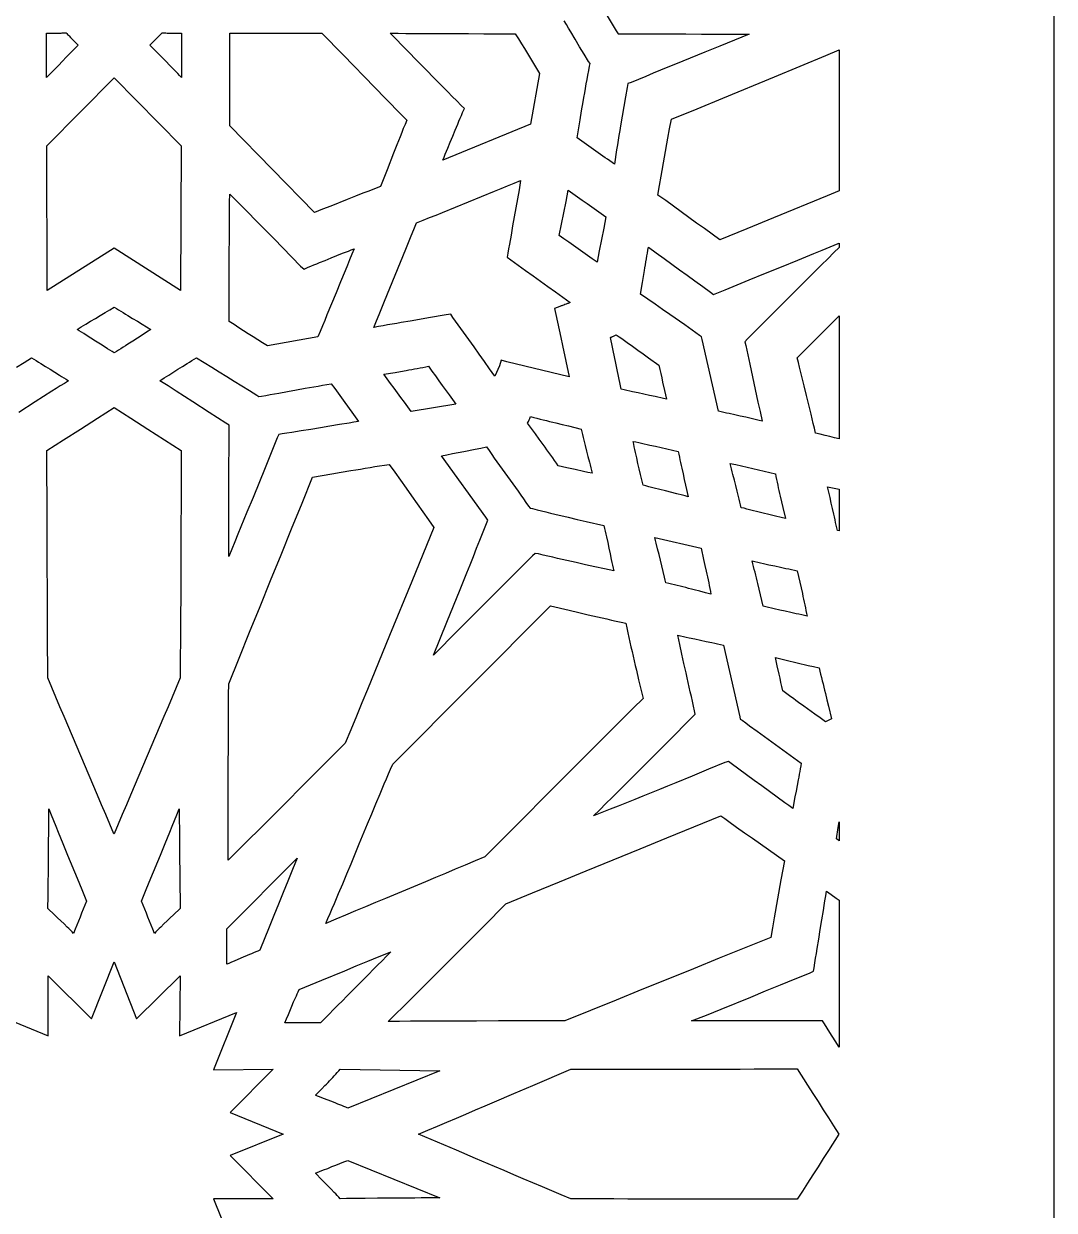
# Model space of a CAD drawing. Extents: x -500 to 500, y -1000 to 1000.
# Drawn here: x 260.5 to 500, y -17.6 to 258.3 of the extents above; entities that cross this region are included whole.
import ezdxf

# ---------------------------------------------------------------- set-up
doc = ezdxf.new("R2010")
doc.units = 0
doc.layers.add('LAYER_1', color=18, linetype='CONTINUOUS')

msp = doc.modelspace()

# ---------------------------------------------------------------- linework, layer by layer
at = {"layer": 'LAYER_1'}
for points in [[(-500, -1000), (500, -1000), (500, 1000), (-500, 1000)], [(270.49, 256), (270.66, 255.81), (270.83, 255.62), (271.01, 255.43), (271.35, 255.06), (271.7, 254.7), (272.04, 254.35), (272.39, 253.99), (273.08, 253.3), (272.63, 252.82), (272.17, 252.35), (271.72, 251.88), (271.26, 251.41), (270.35, 250.47), (269.44, 249.54), (268.52, 248.6), (267.59, 247.66), (265.71, 245.77), (265.71, 256.08), (266.83, 256.08), (267.4, 256.08), (267.97, 256.09), (268.26, 256.1), (268.54, 256.1), (268.83, 256.11), (269.13, 256.12), (269.42, 256.14), (269.72, 256.15), (270.01, 256.17), (270.32, 256.19)], [(292.95, 256.17), (293.23, 256.15), (293.51, 256.14), (293.79, 256.12), (294.07, 256.11), (294.35, 256.1), (294.63, 256.1), (294.91, 256.09), (295.47, 256.08), (296.04, 256.08), (297.16, 256.08), (297.16, 245.77), (296.7, 246.25), (296.25, 246.72), (295.79, 247.19), (295.33, 247.66), (294.86, 248.13), (294.4, 248.6), (293.47, 249.54), (292.54, 250.47), (292.08, 250.94), (291.62, 251.41), (291.16, 251.88), (290.7, 252.35), (290.24, 252.82), (289.79, 253.3), (292.67, 256.19)], [(334.69, 251.04), (337.15, 248.52), (339.61, 245.99), (342.08, 243.46), (344.54, 240.92), (345.77, 239.65), (347, 238.37), (348.23, 237.1), (349.47, 235.82), (349.08, 234.86), (348.69, 233.91), (348.31, 232.95), (347.93, 231.99), (347.17, 230.08), (346.41, 228.16), (344.9, 224.31), (344.13, 222.37), (343.36, 220.42), (342.39, 220.05), (341.42, 219.68), (340.45, 219.3), (339.49, 218.93), (338.53, 218.55), (337.57, 218.17), (335.65, 217.41), (331.84, 215.89), (329.94, 215.14), (328.99, 214.77), (328.04, 214.4), (308.34, 234.54), (308.34, 256.08), (329.76, 256.08)], [(347.48, 256.06), (349.29, 256.04), (351.11, 256.02), (352.92, 256.01), (354.74, 256), (356.55, 255.99), (358.37, 255.98), (360.18, 255.97), (363.81, 255.97), (367.44, 255.96), (374.7, 255.96), (375.43, 254.79), (376.15, 253.63), (376.86, 252.48), (377.56, 251.33), (378.26, 250.18), (378.96, 249.03), (379.65, 247.87), (380.34, 246.7), (378.27, 234.89), (357.88, 226.56), (358.16, 227.25), (358.44, 227.94), (358.73, 228.64), (359.02, 229.33), (359.6, 230.72), (360.18, 232.11), (360.76, 233.5), (361.34, 234.89), (361.63, 235.59), (361.92, 236.28), (362.2, 236.97), (362.48, 237.67), (362.94, 238.6), (362.14, 239.29), (361.1, 240.33), (360.07, 241.37), (359.04, 242.42), (358.01, 243.46), (355.95, 245.55), (353.9, 247.64), (351.85, 249.74), (349.79, 251.84), (345.66, 256.08)], [(450, 219.42), (447.22, 218.28), (434.74, 213.16), (428.5, 210.59), (422.28, 208.03), (420.47, 209.33), (418.67, 210.64), (416.87, 211.94), (415.08, 213.24), (413.28, 214.54), (411.49, 215.85), (409.69, 217.15), (407.88, 218.45), (408.27, 220.66), (408.65, 222.86), (409.43, 227.25), (410.21, 231.64), (410.6, 233.84), (410.99, 236.05), (416.99, 238.52), (422.98, 241), (434.95, 245.95), (446.92, 250.9), (450, 252.17)], [(297.04, 229.91), (296.93, 196.22), (281.49, 206.06), (265.94, 196.22), (265.82, 229.91), (281.49, 245.66)], [(375.77, 220.75), (375.58, 219.69), (375.2, 217.57), (374.83, 215.46), (374.47, 213.36), (374.1, 211.25), (373.73, 209.14), (373.35, 207.03), (373.16, 205.97), (372.97, 204.91), (372.85, 203.98), (373.66, 203.4), (374.52, 202.77), (375.39, 202.15), (377.12, 200.9), (378.84, 199.66), (380.57, 198.42), (382.3, 197.19), (384.03, 195.95), (385.76, 194.7), (386.62, 194.07), (387.48, 193.45), (387.33, 193.38), (387.18, 193.32), (387.03, 193.26), (386.88, 193.2), (386.58, 193.09), (386.27, 192.98), (385.97, 192.87), (385.67, 192.76), (385.52, 192.7), (385.37, 192.65), (385.22, 192.58), (385.07, 192.52), (383.8, 192.06), (384.14, 190.67), (384.53, 188.88), (384.92, 187.09), (385.31, 185.28), (385.7, 183.48), (386.48, 179.84), (387.25, 176.2), (372.74, 179.67), (371.47, 180.02), (371.01, 178.74), (369.97, 176.31), (368.76, 178.01), (367.55, 179.72), (366.34, 181.43), (365.12, 183.14), (364.51, 184), (363.9, 184.86), (363.28, 185.71), (362.67, 186.57), (362.05, 187.42), (361.43, 188.27), (360.8, 189.12), (360.18, 189.97), (359.72, 190.78), (358.68, 190.55), (354.51, 189.86), (352.42, 189.5), (350.31, 189.15), (348.21, 188.79), (347.15, 188.6), (346.09, 188.42), (345.04, 188.23), (343.98, 188.04), (342.92, 187.85), (341.86, 187.66), (342.49, 189.18), (343.11, 190.7), (343.73, 192.22), (344.35, 193.74), (345.58, 196.77), (346.82, 199.81), (348.05, 202.85), (349.28, 205.89), (349.9, 207.41), (350.52, 208.93), (351.14, 210.45), (351.77, 211.97), (353.28, 212.58), (354.79, 213.19), (356.31, 213.8), (357.82, 214.42), (360.84, 215.65), (363.87, 216.89), (366.89, 218.13), (369.91, 219.36), (371.43, 219.97), (372.94, 220.59), (374.45, 221.2), (375.96, 221.81)], [(309.37, 217.64), (310.4, 216.6), (311.44, 215.56), (312.46, 214.51), (314.52, 212.43), (316.57, 210.33), (318.63, 208.24), (320.68, 206.13), (324.81, 201.9), (325.62, 201.2), (326.54, 201.67), (327.21, 201.93), (327.88, 202.19), (328.55, 202.46), (329.22, 202.73), (330.56, 203.26), (331.9, 203.81), (333.23, 204.35), (334.57, 204.89), (335.24, 205.16), (335.91, 205.42), (336.58, 205.69), (337.25, 205.95), (336.73, 204.67), (336.21, 203.39), (335.69, 202.11), (335.16, 200.83), (334.11, 198.26), (333.05, 195.7), (331.99, 193.14), (330.93, 190.58), (330.41, 189.3), (329.88, 188.02), (329.36, 186.74), (328.84, 185.46), (317.09, 183.37), (315.97, 184.07), (314.86, 184.77), (313.76, 185.46), (312.66, 186.17), (311.55, 186.88), (310.45, 187.59), (309.34, 188.31), (308.22, 189.05), (308.22, 196.43), (308.23, 200.12), (308.23, 203.82), (308.24, 205.67), (308.25, 207.53), (308.26, 209.38), (308.27, 211.24), (308.28, 213.09), (308.3, 214.95), (308.31, 216.82), (308.34, 218.68)], [(388.11, 218.83), (389.2, 218.05), (390.3, 217.27), (391.4, 216.48), (392.5, 215.7), (393.6, 214.92), (394.69, 214.14), (395.78, 213.36), (395.26, 210.75), (394.74, 208.13), (394.22, 205.49), (393.97, 204.16), (393.71, 202.82), (392.62, 203.6), (391.53, 204.39), (390.43, 205.17), (389.33, 205.95), (388.23, 206.73), (387.13, 207.51), (386.03, 208.29), (384.95, 209.07), (385.47, 211.68), (385.99, 214.3), (386.51, 216.94), (386.76, 218.27), (387.02, 219.61)], [(450, 206.28), (448.77, 205.05), (447.33, 203.62), (445.89, 202.19), (443.01, 199.32), (440.15, 196.46), (437.29, 193.59), (434.43, 190.73), (428.73, 184.99), (428.04, 184.3), (428.27, 183.49), (428.74, 181.28), (429.22, 179.08), (430.17, 174.69), (431.12, 170.3), (431.6, 168.1), (432.07, 165.89), (431.44, 166.04), (430.81, 166.19), (430.18, 166.34), (429.55, 166.48), (428.28, 166.77), (427, 167.05), (425.73, 167.33), (424.46, 167.62), (423.82, 167.76), (423.19, 167.91), (422.56, 168.06), (421.93, 168.21), (418.13, 184.88), (418.02, 185.46), (417.55, 185.81), (414.1, 188.23), (410.66, 190.65), (408.94, 191.85), (407.23, 193.05), (405.53, 194.24), (403.84, 195.41), (404.28, 198.12), (404.5, 199.49), (404.72, 200.86), (404.84, 201.54), (404.95, 202.22), (405.07, 202.9), (405.19, 203.59), (405.31, 204.27), (405.43, 204.95), (405.56, 205.62), (405.69, 206.3), (407.5, 204.99), (409.3, 203.69), (411.09, 202.39), (412.89, 201.09), (414.68, 199.78), (416.48, 198.48), (418.28, 197.18), (420.09, 195.88), (420.78, 195.3), (421.59, 195.65), (423.47, 196.41), (425.35, 197.17), (427.22, 197.94), (429.1, 198.7), (432.86, 200.24), (436.62, 201.78), (440.38, 203.32), (444.14, 204.86), (446.02, 205.63), (447.9, 206.39), (449.78, 207.16), (450, 207.25)], [(281.98, 192.09), (282.48, 191.78), (283, 191.45), (283.54, 191.12), (284.08, 190.78), (284.63, 190.44), (285.75, 189.76), (286.87, 189.08), (287.97, 188.42), (289.03, 187.78), (290.02, 187.19), (289.03, 186.56), (287.99, 185.89), (285.8, 184.47), (284.68, 183.76), (284.13, 183.41), (283.58, 183.06), (283.04, 182.72), (282.51, 182.39), (282, 182.06), (281.49, 181.75), (280.99, 182.06), (280.47, 182.39), (279.94, 182.72), (279.4, 183.06), (278.29, 183.76), (277.17, 184.47), (276.05, 185.19), (274.95, 185.89), (274.4, 186.23), (273.87, 186.56), (273.36, 186.88), (272.85, 187.19), (273.84, 187.78), (274.9, 188.42), (276, 189.08), (277.13, 189.76), (278.26, 190.44), (279.38, 191.12), (280.46, 191.78), (281.49, 192.4), (281.49, 192.4)], [(450, 161.74), (448.92, 162), (447.82, 162.28), (446.72, 162.56), (445.62, 162.83), (444.51, 163.11), (444.25, 164.2), (443.99, 165.29), (443.46, 167.47), (442.92, 169.66), (442.38, 171.86), (441.84, 174.05), (441.31, 176.24), (440.77, 178.42), (440.51, 179.51), (440.25, 180.6), (450, 190.39)], [(398.83, 185.49), (399.45, 185.05), (400.08, 184.61), (400.7, 184.17), (401.95, 183.28), (403.2, 182.39), (404.44, 181.5), (405.67, 180.61), (408.11, 178.86), (408.32, 177.9), (408.54, 176.93), (408.76, 175.95), (408.97, 174.97), (409.4, 172.98), (409.84, 170.99), (409.19, 171.14), (408.53, 171.29), (407.88, 171.43), (407.22, 171.58), (405.91, 171.86), (404.59, 172.14), (403.28, 172.43), (401.96, 172.71), (401.31, 172.86), (400.65, 173), (400, 173.15), (399.35, 173.3), (399.2, 174.06), (399.04, 174.82), (398.89, 175.57), (398.73, 176.32), (398.41, 177.82), (398.08, 179.32), (397.76, 180.82), (397.44, 182.32), (397.28, 183.07), (397.12, 183.83), (396.97, 184.58), (396.82, 185.34), (396.9, 185.37), (396.99, 185.39), (397.08, 185.42), (397.16, 185.45), (397.25, 185.48), (397.33, 185.52), (397.51, 185.59), (397.68, 185.67), (397.85, 185.75), (398.2, 185.92)], [(302.38, 179.51), (304.14, 178.42), (305.89, 177.34), (307.64, 176.25), (309.39, 175.17), (311.15, 174.08), (312.91, 173), (314.67, 171.91), (315.13, 171.57), (315.71, 171.68), (316.72, 171.86), (317.74, 172.03), (318.75, 172.21), (319.77, 172.39), (321.8, 172.76), (323.83, 173.13), (325.86, 173.5), (327.89, 173.86), (328.91, 174.04), (329.92, 174.22), (330.94, 174.4), (331.95, 174.58), (332.74, 173.49), (333.53, 172.39), (335.12, 170.18), (336.72, 167.97), (337.51, 166.87), (338.29, 165.78), (337.19, 165.6), (336.08, 165.43), (333.86, 165.06), (331.64, 164.7), (329.42, 164.33), (327.19, 163.96), (324.97, 163.6), (322.76, 163.24), (321.65, 163.06), (320.55, 162.88), (319.74, 162.77), (319.4, 161.96), (317.97, 158.49), (316.56, 155.03), (313.75, 148.14), (312.35, 144.7), (310.94, 141.27), (310.23, 139.55), (309.53, 137.83), (308.82, 136.12), (308.1, 134.4), (308.11, 141.8), (308.11, 145.51), (308.12, 149.22), (308.13, 151.08), (308.13, 152.93), (308.14, 154.79), (308.15, 156.64), (308.17, 158.5), (308.18, 160.35), (308.2, 162.19), (308.22, 164.04), (308.22, 164.97), (307.41, 165.43), (305.51, 166.65), (303.59, 167.88), (299.75, 170.35), (295.91, 172.82), (294, 174.05), (292.09, 175.27), (293.13, 175.93), (294.18, 176.59), (296.31, 177.93), (297.38, 178.61), (298.46, 179.28), (299, 179.61), (299.54, 179.94), (300.08, 180.27), (300.62, 180.6)], [(355.35, 177.5), (356.16, 176.39), (356.95, 175.28), (357.75, 174.18), (359.31, 172), (360.87, 169.83), (350.5, 168.09), (350.11, 168.64), (349.72, 169.18), (348.93, 170.26), (348.13, 171.35), (347.33, 172.43), (346.53, 173.52), (345.74, 174.6), (344.95, 175.69), (344.56, 176.23), (344.17, 176.78), (346.76, 177.21), (348.05, 177.43), (349.35, 177.66), (350, 177.77), (350.65, 177.89), (351.29, 178.01), (351.94, 178.13), (352.59, 178.25), (353.24, 178.37), (353.89, 178.5), (354.53, 178.63)], [(285.35, 166.55), (289.27, 164.04), (293.19, 161.53), (297.04, 159.06), (297.04, 155.69), (297.04, 152.35), (297.03, 149.02), (297.02, 145.72), (297.01, 142.43), (297, 139.15), (296.99, 135.88), (296.97, 132.61), (296.94, 126.07), (296.9, 119.5), (296.81, 106.16), (295.88, 103.93), (294.94, 101.69), (293.99, 99.44), (293.03, 97.17), (291.1, 92.62), (289.15, 88.04), (287.21, 83.46), (285.28, 78.9), (284.32, 76.64), (283.37, 74.38), (282.43, 72.15), (281.49, 69.92), (281.38, 69.92), (280.44, 72.15), (279.5, 74.38), (278.55, 76.64), (277.59, 78.9), (275.66, 83.46), (273.71, 88.04), (271.77, 92.62), (269.84, 97.17), (268.88, 99.44), (267.93, 101.69), (266.99, 103.93), (266.05, 106.16), (266.03, 109.53), (266.01, 112.87), (266, 116.2), (265.98, 119.5), (265.96, 126.07), (265.94, 132.61), (265.92, 139.15), (265.89, 145.72), (265.88, 149.02), (265.86, 152.35), (265.84, 155.69), (265.82, 159.06), (267.74, 160.29), (269.7, 161.53), (273.66, 164.04), (277.62, 166.55), (279.57, 167.79), (281.49, 169.02)], [(379, 166.74), (379.74, 166.55), (380.47, 166.36), (381.21, 166.17), (381.94, 165.99), (382.67, 165.81), (383.41, 165.62), (384.14, 165.44), (385.61, 165.09), (387.08, 164.74), (390.02, 164.04), (390.17, 163.39), (390.33, 162.74), (390.48, 162.1), (390.64, 161.45), (390.96, 160.17), (391.29, 158.89), (391.61, 157.61), (391.93, 156.32), (392.09, 155.68), (392.25, 155.03), (392.4, 154.39), (392.55, 153.74), (391.56, 153.95), (390.58, 154.17), (388.64, 154.61), (386.69, 155.04), (385.71, 155.26), (384.72, 155.47), (384.29, 156.1), (383.85, 156.73), (383.41, 157.35), (382.97, 157.97), (382.53, 158.59), (382.08, 159.21), (381.64, 159.83), (381.19, 160.45), (380.29, 161.69), (379.39, 162.93), (378.48, 164.18), (377.58, 165.43), (377.75, 165.78), (377.84, 165.96), (377.92, 166.14), (378.01, 166.33), (378.09, 166.52), (378.18, 166.72), (378.27, 166.94)], [(402.76, 161.02), (403.41, 160.88), (404.06, 160.74), (404.71, 160.61), (405.36, 160.47), (406.01, 160.32), (407.31, 160.03), (408.62, 159.74), (409.94, 159.44), (412.6, 158.83), (412.73, 158.18), (412.86, 157.53), (413, 156.88), (413.14, 156.22), (413.28, 155.57), (413.42, 154.92), (413.71, 153.61), (414, 152.29), (414.3, 150.97), (414.9, 148.3), (414.24, 148.47), (413.57, 148.64), (412.25, 148.97), (409.62, 149.63), (408.31, 149.95), (407.01, 150.28), (406.37, 150.45), (405.72, 150.62), (405.07, 150.79), (404.42, 150.96), (404.12, 152.22), (403.82, 153.5), (403.52, 154.77), (403.23, 156.05), (402.94, 157.33), (402.79, 157.97), (402.65, 158.61), (402.52, 159.25), (402.38, 159.88), (402.25, 160.52), (402.12, 161.15)], [(368.62, 159.01), (369.23, 158.14), (369.84, 157.28), (370.45, 156.42), (371.07, 155.56), (371.68, 154.7), (372.91, 152.99), (374.14, 151.27), (374.76, 150.41), (375.37, 149.55), (375.98, 148.69), (376.59, 147.83), (377.2, 146.96), (377.81, 146.1), (378.15, 145.63), (378.73, 145.52), (379.77, 145.26), (380.8, 145), (381.84, 144.75), (382.88, 144.5), (383.91, 144.25), (384.95, 144), (385.99, 143.75), (387.02, 143.51), (389.1, 143.02), (391.17, 142.54), (395.32, 141.58), (395.47, 140.93), (395.62, 140.27), (395.76, 139.62), (395.91, 138.96), (396.19, 137.64), (396.47, 136.31), (396.75, 134.99), (397.04, 133.67), (397.18, 133.01), (397.33, 132.35), (397.47, 131.7), (397.62, 131.05), (395.42, 131.52), (393.23, 132), (391.05, 132.49), (388.87, 132.97), (387.78, 133.22), (386.68, 133.46), (385.59, 133.71), (384.5, 133.96), (383.41, 134.21), (382.31, 134.47), (381.21, 134.72), (380.11, 134.98), (379.3, 135.1), (378.73, 134.52), (377.28, 133.09), (375.83, 131.65), (374.39, 130.21), (372.94, 128.77), (370.05, 125.89), (367.16, 123), (364.28, 120.11), (361.41, 117.23), (355.69, 111.48), (358.8, 119.12), (360.35, 122.94), (361.89, 126.76), (362.66, 128.67), (363.44, 130.58), (364.2, 132.49), (364.97, 134.4), (365.73, 136.31), (366.5, 138.22), (367.26, 140.14), (368.01, 142.05), (368.36, 142.86), (367.9, 143.55), (357.53, 157.79), (358.83, 158.05), (360.14, 158.31), (362.77, 158.83), (365.4, 159.35), (366.71, 159.61), (368.01, 159.87)], [(346.73, 153.99), (348.03, 152.16), (349.32, 150.31), (350.62, 148.47), (351.91, 146.63), (353.21, 144.78), (354.51, 142.95), (355.8, 141.12), (353.21, 134.83), (350.64, 128.55), (345.49, 116.01), (342.92, 109.75), (340.35, 103.5), (339.06, 100.37), (337.77, 97.24), (336.47, 94.12), (335.18, 90.99), (328.37, 84.15), (324.98, 80.75), (321.58, 77.35), (318.19, 73.95), (314.8, 70.56), (313.1, 68.87), (311.4, 67.17), (309.69, 65.48), (307.99, 63.79), (307.99, 74.03), (308, 79.15), (308, 84.28), (308.01, 86.84), (308.02, 89.4), (308.03, 91.96), (308.04, 94.52), (308.05, 97.08), (308.07, 99.65), (308.08, 102.21), (308.1, 104.77), (310.53, 110.76), (312.96, 116.77), (315.4, 122.78), (317.84, 128.79), (320.28, 134.8), (322.72, 140.81), (325.15, 146.82), (327.58, 152.81), (332.05, 153.59), (334.28, 153.98), (336.5, 154.36), (337.62, 154.55), (338.73, 154.74), (339.84, 154.92), (340.96, 155.11), (342.07, 155.29), (343.19, 155.47), (344.31, 155.65), (345.43, 155.82)], [(426, 155.75), (427.31, 155.45), (429.94, 154.84), (432.57, 154.23), (433.88, 153.93), (435.18, 153.62), (435.31, 152.97), (435.45, 152.32), (435.58, 151.67), (435.72, 151.02), (435.86, 150.37), (436, 149.71), (436.15, 149.06), (436.29, 148.41), (436.58, 147.11), (436.88, 145.81), (437.49, 143.2), (436.84, 143.36), (436.19, 143.51), (435.55, 143.67), (434.91, 143.83), (433.63, 144.15), (432.36, 144.48), (431.08, 144.8), (429.81, 145.12), (429.17, 145.28), (428.52, 145.44), (427.88, 145.6), (427.23, 145.75), (427.08, 146.4), (426.92, 147.05), (426.77, 147.69), (426.61, 148.34), (426.29, 149.62), (425.96, 150.9), (425.64, 152.18), (425.32, 153.47), (425.16, 154.11), (425, 154.76), (424.85, 155.4), (424.7, 156.05)], [(450, 150.02), (450, 140.33), (449.58, 140.42), (449.45, 141.06), (449.32, 141.69), (449.18, 142.32), (449.04, 142.96), (448.9, 143.6), (448.76, 144.24), (448.47, 145.52), (448.18, 146.8), (447.88, 148.08), (447.58, 149.35), (447.28, 150.61)], [(417.9, 136.37), (418.5, 133.68), (418.8, 132.33), (419.1, 130.99), (419.24, 130.32), (419.38, 129.64), (419.53, 128.97), (419.67, 128.3), (419.8, 127.62), (419.94, 126.95), (420.07, 126.28), (420.2, 125.61), (418.91, 125.95), (417.61, 126.3), (416.31, 126.64), (415.66, 126.81), (415.01, 126.98), (414.35, 127.15), (413.7, 127.31), (413.04, 127.48), (412.38, 127.64), (411.72, 127.8), (411.05, 127.96), (410.39, 128.12), (409.72, 128.27), (409.57, 128.92), (409.41, 129.58), (409.1, 130.89), (408.78, 132.21), (408.45, 133.54), (408.13, 134.86), (407.81, 136.18), (407.49, 137.5), (407.34, 138.15), (407.19, 138.8)], [(430.42, 133.21), (431.07, 133.06), (431.72, 132.92), (432.38, 132.77), (433.69, 132.49), (435.01, 132.2), (436.33, 131.92), (437.64, 131.64), (438.3, 131.49), (438.95, 131.35), (439.6, 131.2), (440.25, 131.05), (440.55, 129.74), (440.85, 128.42), (441.15, 127.1), (441.45, 125.78), (441.59, 125.12), (441.73, 124.46), (441.88, 123.8), (442.02, 123.14), (442.15, 122.48), (442.29, 121.82), (442.42, 121.16), (442.56, 120.51), (441.93, 120.66), (441.3, 120.81), (440.66, 120.96), (440.03, 121.1), (438.75, 121.39), (437.47, 121.67), (436.18, 121.95), (434.89, 122.24), (434.24, 122.38), (433.6, 122.53), (432.95, 122.68), (432.3, 122.83), (431.69, 125.45), (431.39, 126.77), (431.08, 128.1), (430.92, 128.76), (430.76, 129.42), (430.6, 130.08), (430.44, 130.74), (430.27, 131.4), (430.11, 132.06), (429.94, 132.71), (429.77, 133.36)], [(387.26, 121.9), (389.45, 121.39), (391.63, 120.87), (392.72, 120.62), (393.81, 120.37), (394.91, 120.12), (396, 119.87), (397.09, 119.62), (398.19, 119.37), (399.29, 119.13), (400.39, 118.89), (400.63, 117.79), (400.87, 116.68), (401.11, 115.58), (401.36, 114.48), (401.61, 113.39), (401.86, 112.29), (402.11, 111.2), (402.36, 110.11), (402.62, 109.02), (402.87, 107.93), (403.39, 105.75), (403.9, 103.58), (404.42, 101.41), (402.11, 99.11), (399.8, 96.81), (397.5, 94.51), (395.19, 92.21), (390.59, 87.61), (386, 83), (381.41, 78.4), (376.83, 73.8), (367.67, 64.6), (365.37, 63.62), (363.07, 62.65), (360.77, 61.68), (358.46, 60.71), (356.14, 59.74), (353.82, 58.77), (349.18, 56.84), (344.53, 54.91), (342.22, 53.94), (339.9, 52.97), (337.59, 52), (335.28, 51.03), (332.98, 50.06), (330.69, 49.08), (331.18, 50.23), (331.68, 51.39), (332.17, 52.54), (332.66, 53.7), (333.15, 54.85), (333.64, 56.01), (334.61, 58.32), (335.57, 60.64), (336.54, 62.96), (338.46, 67.61), (340.39, 72.25), (341.35, 74.57), (342.32, 76.89), (343.29, 79.21), (343.78, 80.36), (344.27, 81.52), (344.76, 82.67), (345.25, 83.83), (345.74, 84.98), (346.24, 86.13), (382.88, 122.94)], [(413.13, 115.96), (413.79, 115.81), (414.44, 115.67), (415.1, 115.52), (416.42, 115.24), (417.74, 114.96), (419.07, 114.67), (420.41, 114.39), (421.08, 114.24), (421.75, 114.1), (422.41, 113.95), (423.08, 113.8), (426.89, 97.13), (427, 96.55), (427.46, 96.32), (428.33, 95.69), (429.19, 95.06), (430.92, 93.82), (434.36, 91.34), (436.07, 90.1), (436.93, 89.48), (437.78, 88.86), (438.63, 88.24), (439.48, 87.61), (440.33, 86.99), (441.17, 86.36), (441.06, 85.71), (440.95, 85.06), (440.84, 84.41), (440.72, 83.75), (440.6, 83.1), (440.48, 82.45), (440.24, 81.14), (439.99, 79.82), (439.73, 78.5), (439.21, 75.83), (438.31, 76.48), (437.4, 77.13), (435.6, 78.43), (433.81, 79.73), (432.03, 81.04), (430.25, 82.34), (428.47, 83.64), (424.93, 86.25), (424.24, 86.71), (423.43, 86.48), (419.63, 84.91), (415.82, 83.35), (412.02, 81.79), (410.11, 81.02), (408.21, 80.24), (406.3, 79.46), (404.39, 78.69), (402.48, 77.92), (400.57, 77.15), (398.66, 76.38), (396.74, 75.61), (394.82, 74.85), (392.9, 74.09), (394.35, 75.52), (395.79, 76.96), (397.23, 78.39), (398.67, 79.82), (401.55, 82.69), (404.42, 85.57), (407.29, 88.44), (410.17, 91.33), (415.94, 97.13), (416.52, 97.71), (416.4, 98.52), (416.14, 99.62), (415.89, 100.73), (415.64, 101.83), (415.39, 102.93), (415.14, 104.02), (414.89, 105.12), (414.64, 106.22), (414.4, 107.31), (413.92, 109.51), (413.44, 111.7), (412.96, 113.9), (412.49, 116.11)], [(436.44, 110.6), (437.71, 110.3), (440.25, 109.69), (442.8, 109.08), (444.06, 108.78), (445.32, 108.47), (445.51, 107.73), (445.7, 107), (445.89, 106.26), (446.08, 105.52), (446.26, 104.78), (446.44, 104.04), (446.62, 103.31), (446.8, 102.57), (447.16, 101.09), (447.51, 99.62), (448.2, 96.66), (446.82, 95.97), (446.19, 96.42), (445.56, 96.88), (444.31, 97.77), (441.82, 99.56), (440.58, 100.45), (439.96, 100.9), (439.35, 101.34), (438.74, 101.79), (438.12, 102.24), (437.52, 102.69), (436.91, 103.15), (436.69, 104.14), (436.48, 105.12), (436.26, 106.1), (436.05, 107.07), (435.61, 108.99), (435.18, 110.9)], [(266.82, 74.36), (267.37, 73.02), (267.91, 71.67), (268.46, 70.33), (269.56, 67.64), (270.66, 64.96), (272.86, 59.61), (273.95, 56.95), (275.04, 54.29), (274.66, 53.34), (274.28, 52.4), (273.91, 51.46), (273.54, 50.53), (273.17, 49.6), (272.8, 48.66), (272.43, 47.72), (272.04, 46.77), (271.68, 47.14), (271.31, 47.5), (270.94, 47.86), (270.57, 48.23), (269.83, 48.95), (269.09, 49.66), (268.34, 50.38), (267.59, 51.1), (266.05, 52.56), (266.1, 55.43), (266.14, 58.31), (266.18, 61.2), (266.21, 64.09), (266.23, 65.54), (266.24, 66.99), (266.25, 68.44), (266.26, 69.89), (266.27, 71.35), (266.28, 72.8), (266.28, 74.26), (266.28, 75.71)], [(296.6, 74.26), (296.62, 72.8), (296.64, 71.35), (296.65, 69.89), (296.68, 66.99), (296.7, 64.09), (296.72, 61.2), (296.75, 58.31), (296.76, 56.87), (296.78, 55.43), (296.79, 53.99), (296.81, 52.56), (295.28, 51.1), (294.52, 50.38), (293.78, 49.66), (293.03, 48.95), (292.29, 48.23), (291.93, 47.86), (291.56, 47.5), (291.19, 47.14), (290.82, 46.77), (290.44, 47.72), (290.06, 48.66), (289.69, 49.6), (289.33, 50.53), (288.96, 51.46), (288.59, 52.4), (288.21, 53.34), (287.83, 54.29), (288.91, 56.95), (290.01, 59.61), (292.21, 64.96), (293.31, 67.64), (294.41, 70.33), (294.95, 71.67), (295.5, 73.02), (296.04, 74.36), (296.58, 75.71)], [(423.42, 73.44), (424.33, 72.79), (426.16, 71.48), (427.99, 70.18), (429.84, 68.88), (431.69, 67.58), (433.54, 66.28), (437.26, 63.67), (436.48, 59.24), (435.7, 54.8), (434.92, 50.34), (434.53, 48.09), (434.14, 45.84), (422.14, 40.98), (416.13, 38.55), (410.14, 36.12), (404.15, 33.69), (398.16, 31.26), (392.18, 28.82), (386.22, 26.39), (375.95, 26.39), (370.83, 26.39), (365.71, 26.38), (363.15, 26.37), (360.59, 26.36), (358.03, 26.36), (355.47, 26.34), (352.9, 26.33), (350.34, 26.32), (347.77, 26.3), (345.2, 26.28), (346.91, 27.99), (348.62, 29.7), (352.03, 33.12), (355.44, 36.53), (358.85, 39.94), (362.27, 43.35), (365.68, 46.76), (369.09, 50.17), (370.8, 51.89), (372.51, 53.6), (378.73, 56.16), (384.97, 58.72), (391.21, 61.28), (397.46, 63.84), (403.72, 66.41), (409.98, 68.97), (422.51, 74.09)], [(450, 68.29), (449.89, 68.37), (449.35, 68.76), (449.78, 71.37), (450, 72.68)], [(322.92, 61.6), (321.84, 58.93), (320.76, 56.26), (319.68, 53.58), (318.6, 50.9), (317.52, 48.21), (315.36, 42.83), (314.87, 42.64), (314.37, 42.44), (313.88, 42.24), (313.4, 42.03), (312.91, 41.83), (312.42, 41.62), (311.46, 41.21), (309.55, 40.39), (308.59, 39.99), (308.12, 39.79), (307.64, 39.59), (307.64, 47.81), (324, 64.25)], [(448.17, 55.79), (449.27, 54.98), (450, 54.45), (450, 20.33), (449.08, 21.79), (447.84, 23.75), (447.21, 24.72), (446.59, 25.7), (446.13, 26.39), (415.71, 26.39), (419.13, 27.78), (422.56, 29.17), (429.44, 31.96), (432.88, 33.37), (436.34, 34.78), (438.06, 35.49), (439.79, 36.2), (441.52, 36.91), (443.25, 37.62), (444.05, 37.97), (444.17, 38.78), (444.34, 39.89), (444.52, 40.99), (444.7, 42.1), (444.88, 43.21), (445.24, 45.43), (445.61, 47.65), (445.97, 49.88), (446.34, 52.11), (446.52, 53.23), (446.7, 54.36), (446.87, 55.48), (447.05, 56.61)], [(344.76, 41.44), (343.74, 40.41), (342.72, 39.37), (341.7, 38.34), (340.68, 37.3), (339.65, 36.27), (337.6, 34.21), (335.55, 32.15), (334.52, 31.11), (333.5, 30.08), (332.48, 29.05), (331.45, 28.01), (330.44, 26.97), (329.42, 25.93), (321.12, 25.93), (321.55, 26.92), (321.97, 27.91), (322.79, 29.85), (323.2, 30.82), (323.62, 31.77), (323.83, 32.25), (324.04, 32.73), (324.25, 33.21), (324.46, 33.69), (327.11, 34.78), (329.76, 35.88), (335.08, 38.09), (337.75, 39.19), (340.42, 40.3), (341.76, 40.85), (343.1, 41.39), (344.44, 41.94), (345.78, 42.48)], [(357.18, 14.82), (335.76, 6.13), (335.3, 6.33), (334.84, 6.52), (334.38, 6.71), (333.92, 6.9), (333.46, 7.08), (332.99, 7.27), (332.05, 7.64), (330.17, 8.38), (329.22, 8.76), (328.74, 8.95), (328.27, 9.14), (329, 9.88), (329.73, 10.62), (330.46, 11.36), (330.83, 11.74), (331.19, 12.11), (331.55, 12.49), (331.91, 12.86), (332.27, 13.24), (332.62, 13.62), (332.98, 14), (333.33, 14.39), (333.68, 14.77), (334.03, 15.16)], [(442.67, 11.46), (443.88, 9.56), (445.09, 7.65), (446.3, 5.76), (447.51, 3.87), (448.72, 1.99), (449.93, 0.11), (447.51, -3.7), (446.3, -5.61), (445.09, -7.51), (443.88, -9.41), (442.67, -11.3), (441.46, -13.18), (440.25, -15.05), (426.97, -15.05), (420.43, -15.05), (413.93, -15.04), (410.67, -15.03), (407.42, -15.02), (404.16, -15.01), (400.88, -15), (397.59, -14.99), (394.29, -14.97), (390.96, -14.96), (387.6, -14.94), (385.41, -14.02), (383.22, -13.1), (381.01, -12.17), (378.8, -11.23), (376.58, -10.29), (374.36, -9.35), (372.14, -8.4), (369.91, -7.45), (365.47, -5.55), (361.03, -3.65), (352.23, 0.11), (354.42, 1.03), (356.61, 1.95), (358.82, 2.88), (361.03, 3.82), (363.25, 4.76), (365.47, 5.7), (367.69, 6.65), (369.91, 7.6), (374.36, 9.5), (378.8, 11.4), (387.6, 15.16), (400.88, 15.17), (407.42, 15.17), (413.93, 15.18), (417.18, 15.18), (420.43, 15.19), (423.7, 15.2), (426.97, 15.21), (430.26, 15.23), (433.57, 15.24), (436.89, 15.26), (440.25, 15.28)], [(357.18, -14.7), (355.74, -14.72), (354.29, -14.74), (352.84, -14.76), (351.39, -14.77), (348.5, -14.8), (345.61, -14.82), (342.71, -14.84), (339.82, -14.87), (338.37, -14.88), (336.92, -14.9), (335.47, -14.92), (334.03, -14.94), (333.68, -14.57), (333.33, -14.2), (332.98, -13.83), (332.62, -13.46), (331.91, -12.72), (331.19, -11.98), (330.46, -11.25), (329.73, -10.51), (328.27, -9.03), (330.17, -8.25), (331.11, -7.87), (332.05, -7.48), (332.99, -7.11), (333.92, -6.74), (334.84, -6.37), (335.3, -6.2), (335.76, -6.02)]]:
    msp.add_lwpolyline(points, close=True, dxfattribs=at)
for points in [[(395.87, 260.47), (398.2, 256.65), (398.66, 255.96), (399.58, 255.96), (401.42, 255.96), (403.26, 255.96), (405.1, 255.95), (406.94, 255.94), (410.63, 255.92), (414.33, 255.9), (418.02, 255.88), (421.71, 255.86), (423.56, 255.86), (425.4, 255.85), (427.24, 255.85), (429.08, 255.84), (425.66, 254.46), (422.23, 253.06), (418.8, 251.67), (415.37, 250.27), (413.65, 249.57), (411.93, 248.87), (410.21, 248.17), (408.5, 247.46), (406.79, 246.75), (405.07, 246.04), (403.36, 245.33), (401.66, 244.62), (400.85, 244.38), (400.73, 243.46), (400.34, 241.24), (399.96, 239.01), (399.57, 236.78), (399.19, 234.54), (399, 233.43), (398.82, 232.31), (398.63, 231.19), (398.45, 230.08), (398.27, 228.96), (398.09, 227.85), (397.91, 226.74), (397.74, 225.63), (397.2, 226), (396.66, 226.37), (396.12, 226.75), (395.58, 227.13), (395.04, 227.5), (394.5, 227.89), (393.42, 228.65), (392.34, 229.43), (391.26, 230.2), (389.1, 231.77), (389.79, 235.93), (390.14, 238.02), (390.49, 240.1), (390.67, 241.14), (390.85, 242.18), (391.04, 243.23), (391.22, 244.27), (391.41, 245.31), (391.59, 246.35), (391.78, 247.39), (391.98, 248.44), (392.09, 249.01), (391.75, 249.48), (390.71, 251.21), (389.68, 252.93), (388.64, 254.65), (387.61, 256.37), (387.1, 257.22), (386.59, 258.08), (386.08, 258.94)], [(258.78, 178.42), (260.52, 179.51), (262.25, 180.6), (262.79, 180.27), (263.33, 179.94), (263.87, 179.61), (264.41, 179.28), (265.49, 178.61), (266.57, 177.93), (267.65, 177.26), (268.73, 176.59), (269.27, 176.26), (269.81, 175.93), (270.35, 175.6), (270.89, 175.27), (269.92, 174.66), (268.95, 174.05), (267.98, 173.44), (267.01, 172.82), (265.07, 171.59), (263.13, 170.35), (259.28, 167.88)], [(252.92, 28.36), (266.17, 22.92), (266.17, 36.93), (276.19, 26.86), (281.49, 40.17), (286.68, 26.86), (296.81, 36.93), (296.7, 22.92), (309.95, 28.36), (304.53, 15.05), (318.47, 15.16), (308.45, 5.09), (320.78, 0.11), (308.45, -4.86), (318.47, -14.94), (304.53, -14.94), (309.95, -28.25)]]:
    msp.add_lwpolyline(points, dxfattribs=at)

doc.saveas('drawing.dxf')
